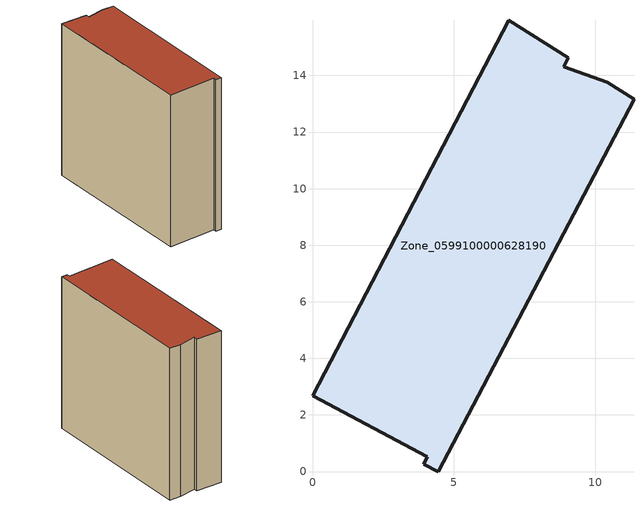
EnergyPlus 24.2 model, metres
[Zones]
Zone_0599100000628190
 floor ground (C_G): 11.36,13.17 4.44,0 3.93,0.27 4.06,0.52 0,2.69 6.93,15.95 9.04,14.63 8.88,14.31 10.42,13.76 z0
 wall outside (C_F): 4.44,0 11.36,13.17 10.42,13.76 8.88,14.31 9.04,14.63 6.93,15.95 0,2.69 4.06,0.52 3.93,0.27 4.44,0 z0:15.02
 roof outside (C_R): 11.36,13.17 10.42,13.76 8.88,14.31 9.04,14.63 6.93,15.95 0,2.69 4.06,0.52 3.93,0.27 4.44,0 z15.02
[BUILDING]
Pand.0599100000628190: North Axis=0; Terrain=City; Loads Convergence Tolerance Value=0.04; Temperature Convergence Tolerance Value=0.4; Solar Distribution=FullExterior; Maximum Number of Warmup Days=25; Minimum Number of Warmup Days=1
[Site:Location]
Rotterdam.The.Hague.AP_ZH_NLD Design_Conditions: Latitude=51.96; Longitude=4.45; Time Zone=1; Elevation=-4.5
[SITE:GROUNDTEMPERATURE:BUILDINGSURFACE]
18, 18, 18, 18, 18, 18, 18, 18, 18, 18, 18, 18
[MATERIAL] Thermal Absorptance=0.9; Solar Absorptance=0.7; Visible Absorptance=0.7
Name | Roughness | Thickness | Conductivity | Density | Specific Heat
G.TI.1946 | MediumSmooth | 0.15 | 1 | 540 | 1210
F.TI.1946 | Rough | 0.3 | 0.857143 | 1920 | 840
R.TI.1946 | MediumRough | 0.2 | 0.1 | 1500 | 1000
[CONSTRUCTION]
C_G: G.TI.1946
C_F: F.TI.1946
C_R: R.TI.1946
[ZONE]
Zone_0599100000628190: Type=1; Multiplier=1; Ceiling Height=Autocalculate; Volume=Autocalculate; Floor Area=autocalculate; Part of Total Floor Area=Yes
[ZONEINFILTRATION:DESIGNFLOWRATE]
Infil_Zone_0599100000628190: Zone or ZoneList or Space or SpaceList=Zone_0599100000628190; Schedule=AlwaysOn; Design Flow Rate Calculation Method=Flow/Area; Flow Rate per Floor Area=0.003; Constant Term Coefficient=1; Temperature Term Coefficient=0; Velocity Term Coefficient=0; Velocity Squared Term Coefficient=0
[HVACTEMPLATE:ZONE:IDEALLOADSAIRSYSTEM]
Zone_0599100000628190: Maximum Heating Supply Air Temperature=50; Minimum Cooling Supply Air Temperature=13; Maximum Heating Supply Air Humidity Ratio=0.0156; Minimum Cooling Supply Air Humidity Ratio=0.0077; Heating Limit=NoLimit; Cooling Limit=NoLimit; Dehumidification Control Type=ConstantSensibleHeatRatio; Cooling Sensible Heat Ratio=0.7; Dehumidification Setpoint=60; Humidification Control Type=None; Humidification Setpoint=30; Outdoor Air Method=None; Outdoor Air Flow Rate per Person=0.00944; Outdoor Air Flow Rate per Zone Floor Area=0; Outdoor Air Flow Rate per Zone=0; Demand Controlled Ventilation Type=None; Outdoor Air Economizer Type=NoEconomizer; Heat Recovery Type=None; Sensible Heat Recovery Effectiveness=0.7; Latent Heat Recovery Effectiveness=0.65
[ZONECONTROL:THERMOSTAT]
ThermostatControl_Zone_0599100000628190: Zone or ZoneList=Zone_0599100000628190; Control Type Schedule=DualSetpointControlType; Control 1=Thermostat_Zone_0599100000628190; Temperature Difference Between Cutout And Setpoint=0
[THERMOSTATSETPOINT:DUALSETPOINT]
Thermostat_Zone_0599100000628190: Heating Setpoint Temperature Schedule=HeatingSetpoint_Zone_0599100000628190; Cooling Setpoint Temperature Schedule=CoolingSetpoint_Zone_0599100000628190
[SCHEDULE:COMPACT]
HeatingSetpoint_Zone_0599100000628190: Through: 12/31, For: AllDays, Until: 24:00, 21
CoolingSetpoint_Zone_0599100000628190: Through: 12/31, For: AllDays, Until: 24:00, 24
DualSetpointControlType: Through: 12/31, For: AllDays, Until: 24:00, 4
AlwaysOn: Through: 12/31, For: AllDays, Until: 24:00, 1
